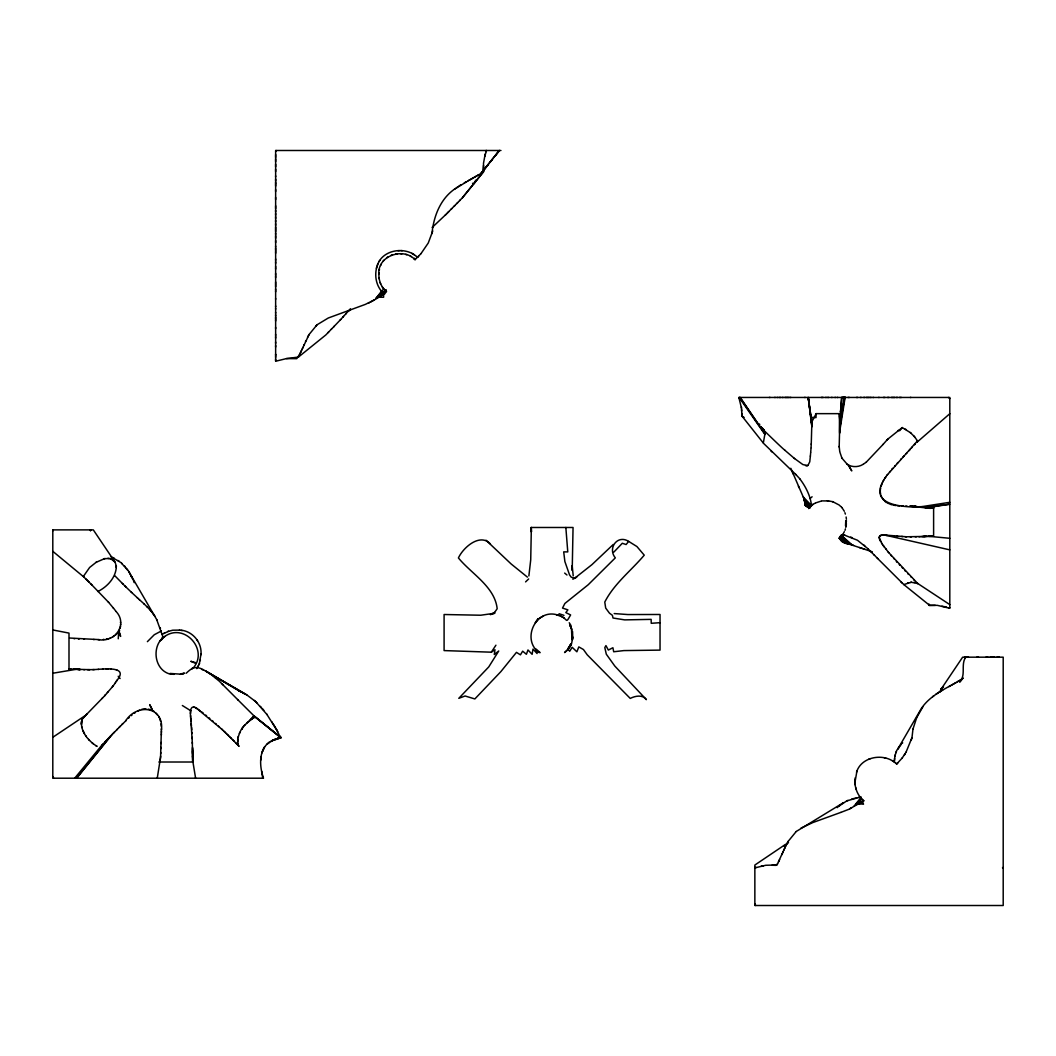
<?xml version="1.0" encoding="UTF-8"?>
<svg xmlns="http://www.w3.org/2000/svg" width="1056" height="1056" viewBox="0 0 1056 1056"><rect width="100%" height="100%" fill="white"/><g stroke="black" fill="none" stroke-linecap="round" stroke-linejoin="round"><path stroke-width="1.5" d="M192.562 750.922L192.68 762.01L158.822 762.01M275.629 231.568L275.642 227M275.629 215.134L275.642 213.484M275.629 208.6L275.629 205.788M275.629 161.568L275.629 158.849M275.629 157.423L275.629 154.532M275.629 221.971L275.642 220.255M275.642 186.094L275.629 183.493M839.599 417.476L839.626 413.648L839.744 431.244L845.117 397.452L843.467 397.452M275.642 189.605L275.629 191.506M275.629 321.024L275.629 319.796M275.629 291.812L275.642 291.1M275.642 288.974L275.642 290.387M275.629 267.419L275.642 266.587M275.642 261.809L275.642 263.3M275.642 258.958L275.642 260.383M275.629 246.721L275.642 246.035M275.629 328.693L275.629 327.294M275.629 319.15L275.642 317.104M275.629 306.768L275.642 305.976M275.642 281.952L275.642 286.81M275.642 275.972L275.642 277.688M275.642 273.385L275.642 275.114M275.642 240.596L275.642 242.603M275.642 235.752L275.642 238.22M275.629 199.531L275.629 197.393M275.629 171.574L275.629 169.198M275.629 166.782L275.629 164.234M157.252 778.206L160.565 757.271L161.423 728.706M275.642 345.55L275.629 347.028M275.629 343.292L275.629 342.012M275.629 338.118L275.642 336.653M275.642 334.343L275.642 335.478M275.642 314.873L275.642 315.955M840.101 413.648L816.037 413.648L816.024 417.569L811.417 417.397L811.708 422.875M840.074 421.133L839.85 428.498L843.929 397.452L845.605 397.452M161.462 732.494L161.462 731.254M275.642 182.173L275.629 183.15M275.642 253.242L275.642 252.12M275.642 250.734L275.629 251.447M275.642 312.325L275.642 313.157M839.731 421.951L839.692 432.274M275.629 357.284L275.629 356.308M894.59 760.703C893.534 766.234 895.118 750.724 897.6 749.364L921.307 708.55C929.702 696.089 943.404 689.713 956.023 682.572M894.604 759.62L894.551 758.419M275.629 179.797L275.642 179.137M191.044 721.486C190.014 713.526 188.813 700.511 199.967 710.807M275.642 298.518L275.642 299.257M839.586 417.133L839.626 413.648M799.656 478.632C805.451 486.182 810.454 495.739 811.417 505.177M190.648 716.668L190.661 715.664M811.747 426.994L811.774 425.634M811.76 426.307L811.246 444.22M839.758 423.007L839.19 447.058M116.318 566.346L115.157 562.294L93.311 529.874L52.8 529.874L52.8 778.206L263.512 778.206C259.406 766.471 258.403 750.407 269.306 742.012M162.743 636.372L156.697 619.582L128.476 571.032L121.004 562.637L110.603 556.512M740.256 397.452L764.98 433.937L764.042 430.254L760.03 426.809L761.02 427.165M160.763 752.466L160.723 753.614M161.396 734.989L161.436 733.748M840.074 421.648L839.744 431.244L839.758 423.667L839.771 430.558M97.984 639.632C115.804 642.893 127.895 623.792 116.002 611.424M160.855 748.651L160.908 747.318M262.733 778.206L261.69 771.263M839.626 433.316L839.467 414.731M161.119 743.596L161.159 742.434M160.618 756.096L160.037 762.01M571.956 639.672L571.534 629.416L569.725 624.452L571.811 629.468L569.857 624.65M845.526 525.822L845.764 520.595M923.116 507.197C901.639 507.25 863.518 505.586 887.568 474.461M811.272 443.903L811.048 447.691M116.239 567.468L116.332 565.831M120.635 624.796L120.661 624.083M810.388 455.968L809.754 461.828L807.866 465.538M190.476 713.605L190.687 710.609M811.008 448.312L810.718 452.113M118.246 638.788L118.642 632.24M200.97 654.733C202.211 642.259 192.139 630.392 179.467 630.089M201.023 653.875L199.267 664.066L196.825 668.646M572.867 637.045L571.428 644.266M846.41 523.723L845.816 527.432M116.899 680.486C130.324 664.594 99.581 669.676 92.77 669.623M840.048 418.136L839.744 422.638L841.711 397.452L845.249 397.452M116.318 566.372C116.107 577.46 107.342 586.753 97.904 591.505M765.006 433.488L763.303 443.124L796.145 474.83M260.66 760.346L261.162 756.558M192.68 762.01L192.311 742.302M839.81 425.396L844.747 397.452L841.711 397.452L840.484 412.025L840.998 408.791M255.209 701.25L246.866 694.954L205.445 670.93C196.112 665.227 192.535 667.22 186.16 673.266M162.756 636.61L161.713 639.421M810.361 456.152L810.691 452.456M237.745 739.266L237.679 741.946M431.983 233.548C433.646 216.229 440.497 198.33 455.638 188.377M906.048 752.176L911.988 737.629L912.965 729.102M414.322 259.367L414.559 258.245M370.788 301.99L384.292 294.136L386.522 291.614C380.952 287.153 378.312 279.8 378.985 272.778M855.254 777.744C853.908 786.284 857.089 795.3 863.755 800.844L848.786 809.332L840.946 812.368M415.008 259.75C404.158 247.183 377.467 255.341 378.853 274.006M120.463 626.947L120.556 626.234M376.847 266.878C374.048 276.421 376.543 287.773 384.529 294.162C382.285 293.7 380.16 294.875 378.431 296.195L382.549 292.116L375.857 298.478M379.289 270.31L379.447 269.069M880.361 490.433L880.308 491.568M846.199 525.967L846.318 525.228M839.85 427.112L844.483 397.452M414.388 258.707L415.127 259.631L421.014 253.612M880.493 489.284L880.664 488.176M528.871 575.929L530.719 559.878L531.353 527.485L573.052 527.485L572.207 570.385L572.194 565.712L573.223 575.876M484.757 156.407L486.526 150.493M485.192 154.031L483.503 163.284L483.49 171.864L462.475 197.683L447.374 213.008M741.497 408.197L738.857 397.452L949.806 397.452L949.806 608.296L937.358 605.352L929.61 605.352L903.804 584.575L911.275 582.252L917.73 583.559L888.386 552.248L881.813 543.497L879.16 537.306L880.374 535.498L884.281 534.956L949.806 549.872M894.881 756.149L895.132 754.987M81.734 720.509C79.886 731.24 88.466 741.127 97.099 746.394L96.083 745.84M120.318 627.686L120.16 628.36M81.563 721.327L81.325 723.743M119.592 630.511L119.447 631.092M912.991 729.01L916.648 717.776M191.954 668.448L193.301 667.907C208.982 649.744 184.061 621.971 164.274 636.781M199.267 664.066L199.505 663.221M200.178 660.713L200.402 659.881M845.42 528.884L845.024 530.336M238.036 737.378L238.3 736.402M810.625 506.484C812.42 505.534 804.725 503.224 804.25 500.069M881.179 486.05L882.328 483.054M432.762 230.96L428.261 242.999L420.988 253.638M911.209 740.23L911.988 737.629M377.296 265.518C382.193 249.506 405.148 246.048 416.764 256.7M856.522 772.2C861.036 757.258 881.562 753.166 893.521 761.521M939.827 692.234L941.028 689.172L943.523 686.902M376.385 268.237L377.758 264.158M856.97 770.84L855.03 782.021M895.963 752.743L896.452 751.542M965.752 657.175C961.013 663.604 965.224 673.794 961.369 679.404M52.8 530.957L53.222 529.874M275.629 151.576L276.052 150.493M380.635 265.531L381.084 264.37M810.52 506.695L809.609 507.817M810.203 507.382L808.579 508.556M916.674 717.697L922.852 706.834M373.85 300.115L365.482 304.339L328.284 318.001L317.011 324.812L309.065 334.541L300.221 353.258M754.855 867.913L765.719 865.273L777.005 864.983L785.07 847.387M251.539 719.162L255.13 716.998L237.587 699.534M261.862 752.928L263.894 748.229M784.463 848.8L785.453 846.569M302.399 348.559L302.914 347.384M782.404 853.459L781.876 854.647M782.668 852.839L783.288 851.453M303.758 345.457L304.062 344.771M783.882 850.133L784.186 849.46M305.514 341.444L305.87 340.679M301.092 351.384L301.528 350.447M785.083 847.348L788.264 841.249M300.868 351.886L299.851 354.037M882.737 482.09L883.7 480.269M888.162 438.834L902.246 427.574L910.483 432.696L914.47 436.669L917.466 440.854L916.714 442.477L949.806 413.714M239.435 733.379L239.91 732.376M262.456 751.291L264.607 746.711M779.618 859.571L778.536 861.841M811.338 505.349L803.603 497.521M779.064 860.719L778.708 861.472M119.262 676.553L118.536 677.794M500.953 150.493L275.642 150.493L275.642 361.231L286.493 358.591L296.789 358.67L300.023 353.681M286.493 358.591L298.386 357.073L299.31 355.159M810.282 507.17L804.698 501.824L805.754 506.154L809.833 507.698L805.134 504.121M82.223 719.096L81.906 719.73M298.373 357.113L325.855 334.924L331.558 329.01M784.278 846.397L788.502 842.516M777.586 863.782L776.015 865.352L771.989 865.247M483.542 165.37L482.988 172.194M785.849 845.684L786.271 844.879M906.074 752.136L902.101 758.155M83.318 576.523L89.628 567.468L96.584 561.964M195.994 663.485L190.806 661.294L196.324 662.838M198.066 666.362L198.475 665.597M843.256 533.663L842.49 534.943L842.899 534.323M843.612 532.99L844.338 531.67M307.547 337.286L309.065 334.541M787.261 843.071L787.776 842.147M569.105 647.684L571.019 644.239L569.118 647.5M569.197 647.42L571.032 644.186L568.577 648.503M570.86 644.318L567.851 648.912L569.699 651.262L572.141 647.275L576.88 651.803L578.807 646.906L583.44 649.532L587.215 654.799L630.234 698.412C635.224 695.904 642.616 694.36 646.404 699.653L614.83 666.085L606.302 654.192L604.811 647.605L605.933 645.586L608.335 650.06L612.902 647.737L613.694 651.763L623.872 650.588L660.04 650.113L660.04 614.486L627.898 614.552L614.196 613.576M897.6 749.364L901.27 744.335M904.226 755.344L905.071 753.905M840.814 535.735L841.526 535.168M117.19 680.077L116.318 681.358M570.913 644.464C571.56 646.945 558.452 657.796 568.247 649.48M811.774 425.264L808.223 397.452L811.681 422.162L816.156 413.648M884.73 478.553L885.878 476.85M567.851 648.912L570.53 644.622M379.038 261.624L379.804 260.423M115.196 683.126L116.596 680.922M252.872 718.331L254.272 716.153L250.879 719.624M115.447 682.73L112.873 686.308M494.512 612.44L490.406 614.605L494.868 613.219L480.757 615.226L444.088 614.513L444.088 650.588L491.317 652.186L495.924 645.203M788.291 841.223L796.184 831.534M241.639 729.287L242.312 728.297M82.619 718.489L102.485 698.056M463.003 196.918L462.475 197.683L483.701 171.442M494.591 612.44L497.178 608.731C494.815 586.7 471.596 573.976 458.41 557.951C463.28 547.364 480.018 532.778 490.42 543.932M90.46 530.732L91.054 529.874M385.915 290.096L383.209 294.07L386.087 290.413L384.582 289.872M739.121 398.31L739.728 397.452M840.616 536.026L840.391 536.316M839.705 537.095C837.949 538.375 843.77 543.906 847.361 543.721M887 475.266L917.466 440.854M839.23 538.322L841.434 535.194L844.153 535.115M253.876 717.737L254.707 716.575L280.949 737.774L270.785 741.246M241.613 729.326L243.738 726.383M941.384 688.816L940.936 689.41L962.636 657.175L1003.2 657.175L1003.2 905.507L754.855 905.507L754.855 865.049L785.756 844.206M245.322 724.508C239.593 729.511 235.924 740.771 238.656 745.919M860.772 797.768L854.093 806.071M105.191 695.204L113.19 685.885M383.09 261.228L383.843 260.251M839.942 536.778L846.476 543.457L845.183 543.101M468.323 180.668L481.219 173.316L499.277 150.493L480.955 173.461M488.374 164.446L481.232 173.329L483.49 171.864M490.406 161.911L492.452 159.377M495.502 155.562L499.58 150.493M899.012 747.358L898.234 748.295M76.718 778.206L110.326 736.309L126.337 720.258M959.891 681.872L962.927 678.124L961.976 679.021M76.388 778.206L112.438 734.131M891.898 469.141L892.544 468.362M959.812 681.938L962.927 678.124M107.382 692.498L108.174 691.574M475.372 180.259L476.414 180.616L473.854 183.744L472.547 183.308M660.04 622.684L651.235 623.291L651.143 619.37L624.69 619.885L613.021 618.011L612.401 615.318L609.47 613.18L605.695 608.084L604.771 602.078C614.117 583.651 631.079 570.742 644.239 555.166L636.913 546.533L628.676 541.411L626.102 544.54L622.301 543.272L613.866 552.077M902.246 427.574L899.672 430.703L898.154 430.426M889.469 472.111L890.102 471.346M104.636 695.798L105.455 694.874M866.158 462.277L883.212 444.272M883.04 444.457L887 439.969M249.902 720.377L253.849 715.744L280.724 737.326L272.092 740.56L280.724 737.326L280.21 736.283M892.373 760.663L896.755 763.937L902.418 757.786M112.121 687.179L112.847 686.334M105.085 695.336L102.089 698.478M811.153 505.626C807.404 509.89 811.47 507.698 805.754 506.154L805.24 504.53M162.492 638.048C151.457 648.331 154.876 670.6 170.557 674.19M349.76 309.527L350.46 308.735M895.237 465.485L894.617 466.145M385.994 290.255L382.549 294.136C384.067 288.631 389.136 292.472 384.424 289.951L383.935 288.935L381.546 291.086L376.2 298.148L377.203 297.238L383.605 297.238L383.605 293.304L384.292 294.136M897.23 463.228L897.917 462.475M348.374 311.098L349.061 310.319L340.072 320.179M110.352 736.283L101.336 745.813L74.699 778.206M342.791 317.209L343.49 316.444M345.602 314.081L346.302 313.315M315.784 326.159L316.958 324.852M340.692 319.506L333.656 326.872M102.023 745.048L102.709 744.295M906.286 453.631L906.919 452.945M911.684 447.784L912.41 447.005M908.992 450.701L910.325 449.262M914.496 444.774L915.314 443.929M86.948 713.975L81.972 719.453L81.431 724.706M334.303 326.212L331.386 329.182M902.682 742.83L902.128 743.411M119.341 727.069L120.028 726.343M117.256 729.274L116.596 729.96M459.73 200.614L460.416 199.888M104.782 742.104L105.481 741.378M191.809 668.633L192.733 668.501M862.58 548.552L848.641 543.998L840.536 536.118L839.19 538.23L842.675 541.992M849.961 544.223L841.196 535.286L851.836 544.619M327.98 332.666L328.693 331.927M811.087 505.705L812.869 504.398L809.186 508.094M904.187 455.875L902.761 457.34M159.958 640.939L164.208 636.821M538.666 618.592L535.273 622.71L538.085 618.565M107.554 739.226L108.253 738.5M456.931 203.544L457.644 202.805M418.704 256.106L417.635 257.149M897.904 762.815L897.006 763.699M113.111 733.445L114.497 732.046M266.838 744.374L273.583 739.781L280.54 737.867M900.61 459.532L901.336 458.806M445.896 214.5L432.656 227M446.648 213.734L445.196 215.2M446.622 213.761L448.826 211.556M147.391 641.665L154.282 634.735L161.396 630.96M244.53 725.3L251.526 719.123M122.1 724.258L122.786 723.558M451.004 209.405L451.77 208.652M116.807 633.864L115.698 634.841M886.802 440.167L888.347 438.662M454.001 206.461L454.753 205.735M247.078 722.753L247.962 721.882M879.833 535.907L879.16 537.306M525.584 581.896L528.66 578.952M161.462 730.013C164.102 706.042 136.607 703.256 125.598 720.958M839.758 805.411L838.9 806.164L846.806 800.87L861.062 796.871M432.881 226.789L432.115 227.489M896.861 763.831L895.99 763.382M128.436 718.265L129.162 717.605M613.259 544.474L591.928 564.656L575.81 577.355M837.197 807.655L838.055 806.903M162.426 638.128L164.868 636.451M866.369 462.106L863.28 464.257M131.353 715.638L131.947 715.136M85.034 715.704L52.8 737.286M932.62 696.722L933.768 695.825M113.863 636.134L112.596 636.926M842.569 803.286L843.546 802.613L796.224 831.494M454.542 189.156L469.088 180.259M935.933 694.307L939.919 691.574M456.707 187.625L457.763 186.886M474.619 181.856L476.414 180.616M386.628 257.756L387.644 257.057M134.416 713.196L135.247 712.642M248.939 721.129L254.707 716.575L280.949 737.774M458.858 186.12L460.706 184.906M491.317 652.186L494.987 649.77L494.287 654.509L498.736 650.998L488.743 666.93L458.792 698.333L465.089 695.996L474.857 698.94L500.848 671.642L516.463 652.357L520.436 654.852L522.654 651.182L526.403 654.284L527.974 649.968L532.118 654.311L532.99 649.11L537.082 653.532L536.118 649.097L540.131 652.621L538.784 652.423C520.872 638.735 536.672 607.094 558.69 615.358C568.933 618.776 564.881 624.862 570.61 614.948L565.831 612.599L567.89 609.853L562.518 608.071L564.881 603.464L588.232 584.734L615.318 557.858C607.358 548.222 617.483 534.204 628.676 541.411M95.977 562.386L104.465 558.677L109.322 558.505M482.46 172.524L481.219 173.316M957.422 681.767L961.66 679.232M960.775 679.787L960.076 680.209M161.172 640.121L161.621 639.593L160.961 640.24M812.104 496.782L810.058 498.538M959.27 680.684L953.7 683.918M933.61 508.372L921.914 506.999M475.372 176.708L474.448 177.25M478.698 174.794L477.734 175.349M477.272 175.613L475.873 176.418M801.016 828.102L812.816 822.571L840.866 812.394M950.77 685.582L948.922 686.611M940.883 691.033L942.691 689.99M473.92 177.566L471.557 178.9M951.416 685.225L953.132 684.248M464.336 182.82L466.026 181.87M849.922 808.711L851.624 807.774M162.149 634.313L168.538 631.29M812.222 504.755L814.915 503.29M572.84 579.229L576.721 577.117L574.306 578.226M470.95 179.256L469.696 179.929M163.825 633.402L164.578 632.993M539.84 617.945L543.365 616.044M815.522 502.96L821.212 501.085M863.042 464.389C858.29 467.399 851.743 467.359 847.084 464.27M949.133 608.045L949.806 607.688M1003.2 867.412L1002.527 867.768L1003.2 868.006M137.755 711.058L139.59 710.186M806.494 506.101L805.477 505.454M109.877 638.18L110.55 637.877M847.968 800.435L846.806 800.87M368.412 303.098L369.56 302.65M851.519 799.207L852.562 798.838M276.923 738.712L280.724 737.326M390.971 255.367L392.146 254.958M868.864 759.145L870.21 758.683M880.506 535.471L882.42 535.022M855.901 798.006L856.878 797.702M347.662 311.032L350.368 310.187M278.705 738.302L280.883 737.616M181.368 674.19L183.797 673.53M180.378 674.362L184.048 673.411M167.693 631.514L172.722 630.208L179.639 630.102M103.871 558.848L105.046 558.558M141.557 709.421L143.616 708.946M761.059 866.342L763.409 865.801M107.699 638.788L108.438 638.616M854.713 798.296L853.657 798.521M907.592 583.044L908.556 582.833M107.012 638.92L106.313 639.065M184.562 673.094L179.678 674.098L170.003 673.451M910.496 582.424L911.434 582.252M52.8 673.24L76.23 669.306L89.76 669.662M920.66 506.827L949.806 502.3M927.986 507.976L926.772 507.791L949.806 504.2L924.343 507.408M859.03 797.174L859.742 797.056M395.762 254.074L396.99 253.902M807.629 465.577L802.864 464.561L794.138 458.251M807.484 465.59L806.692 465.67M102.551 669.28L103.264 669.214M111.223 668.95L110.51 668.95M883.318 534.917L906.484 536.778L931.326 536.29M103.25 639.434L104.003 639.355M107.672 668.936L108.385 668.936M106.854 669.016L106.207 669.055M98.036 669.438L98.776 669.412M921.413 536.646L926.376 536.369M849.367 397.452L848.008 397.452M923.894 536.461L925.135 536.395M94.274 669.583L89.311 669.662M398.006 250.734L399.432 250.681M922.654 536.554L932.567 536.276M754.855 867.504L756.215 867.464M821.938 500.9L828.696 500.94M107.844 558.347L111.131 558.901L115.157 562.294M88.955 669.676L87.503 669.702M144.751 708.814L145.873 708.774M99.488 639.632L69.564 638.022M926.772 507.791L933.61 507.632L925.558 507.606M804.527 397.452L805.306 397.452M915.196 536.778L916.436 536.765M910.972 397.452L910.259 397.452M915.658 506.062L910.76 506.128L912.001 506.167M918.918 536.752L920.172 536.738M778.906 397.452L780.793 397.452M786.034 397.452L787.354 397.452M73.55 669.174L76.23 669.306M777.718 397.452L776.992 397.452M783.275 397.452L782.047 397.452M821.238 397.452L822.004 397.452M822.4 397.452L823.192 397.452M825.568 397.452L826.36 397.452M827.548 397.452L828.736 397.452M831.455 397.452L832.207 397.452M834.847 397.452L835.6 397.452M837.118 397.452L837.87 397.452M863.61 397.452L864.917 397.452M894.986 397.452L891.356 397.452M860.231 397.452L861.313 397.452M897.547 397.452L896.28 397.452M856.442 397.452L857.736 397.452M901.349 397.452L899.395 397.452M863.518 800.818L857.657 802.877L861.775 798.785L855.835 804.408L862.831 803.92L862.831 799.986L863.755 800.844M872.863 397.452L873.655 397.452M883.357 397.452L885.007 397.452M866.25 397.452L869.075 397.452M869.801 397.452L871.292 397.452M887.502 397.452L889.033 397.452M967.534 657.175L968.51 657.175M964.524 657.175L965.342 658.244M935.26 605.352L929.214 605.444L928.99 604.085M994.66 657.175L990.172 657.175M878.486 397.452L879.265 397.452M919.433 506.695L922.588 506.695M965.633 657.175L966.57 657.175M976.84 657.175L978.503 657.175M985.987 657.175L987.98 657.175M996.956 657.175L999.346 657.175M787.723 397.452L788.819 397.452M789.664 397.452L790.984 397.452M769.23 397.452L770.141 397.452M774.523 397.452L775.381 397.452M784.793 397.452L785.717 397.452M910.219 536.857L911.46 536.857M70.976 669.174L68.996 668.95L79.979 669.504L79.292 669.464M901.507 536.501L902.748 536.58M83.78 669.715L84.493 669.728M805.57 465.643L806.414 465.67M905.784 506.075L907.025 506.114M83.714 639.21L84.454 639.236M93.469 639.527L94.222 639.553M902.062 505.943L903.302 505.982M899.567 505.877L897.085 505.692M896.584 536.356L897.811 536.422M400.858 250.615L402.283 250.681M400.726 253.757L401.966 253.81M79.134 639.038L78.461 638.999M905.243 536.725L906.484 536.778M79.226 669.464L77.722 669.385L80.731 669.544M916.964 506.497L914.483 506.299M73.96 638.682L74.712 638.735M892.94 536.092L894.142 536.21M843.493 535.062L844.866 535.207M889.469 535.748L891.752 536.012M909.52 506.114L930.402 508.372M887.304 535.511L885.284 535.194M914.047 582.318L914.892 582.437M827.27 500.729L827.957 500.808M895.844 505.547L893.336 505.138M949.806 538.296L928.805 536.316L933.61 536.118L933.61 506.722M174.148 674.335L170.478 673.768L173.606 674.335M844.47 535.141L857.419 540.223L867.372 548.236M849.618 544.17L847.07 543.629M884.334 757.825L885.746 758.063M784.885 450.265C780.199 446.503 757.297 423.76 760.241 427.02M941.926 606.184L946.651 607.134M829.435 501.085L832.854 501.719L839.058 504.979M556.565 615.054L559.284 615.556M181.342 630.419L182.186 630.577M148.196 709.13L150.533 709.751M52.8 629.957L68.996 633.098L68.996 669.174M405.649 254.417L406.85 254.72M761.812 427.588L760.452 427.244L739.873 397.452M892.188 504.86L889.812 504.148M832.392 501.626L833.118 501.838M110.286 558.677L111.184 558.941M872.296 551.866L861.538 548.209M863.636 548.909L864.864 549.318M193.71 707.15L194.41 707.454M859.505 547.536L860.508 547.866M559.073 613.721L563.957 615.358M841.434 541.015L853.657 545.345M574.108 578.226L571.164 577.117L569.554 574.926L564.868 561.515L563.706 551.866L567.772 551.905L565.844 527.485M850.7 537.082L852.06 537.636M203.399 670.058L202 669.491M844.193 542.758L842.028 540.078L844.945 543.035M758.815 423.892L759.792 424.327M560.551 616.123L564.353 617.839M887.555 503.105L888.677 503.62M241.52 692.366L205.445 670.93M242.84 692.987L244.24 693.66M206.092 671.326L246.866 694.954M112.702 557.462L114.272 558.281M743.675 417.252L742.104 416.434L741.893 414.797M743.873 417.358L741.972 416.064L741.814 413.398M411.312 256.621L410.309 256.12M411.88 253.334L414.295 254.839M416.579 256.568L417.661 257.136M238.445 690.637L239.474 691.165M905.296 429.145L906.312 429.686M190.634 710.675L182.358 705.514M152.816 710.609L153.912 711.242M195.928 708.246L196.72 708.708M116.239 669.742L117.124 670.296M841.843 458.04L847.361 464.442M386.39 291.35L386.087 290.413M208.758 672.646L219.226 681.107L238.009 699.943M949.806 604.613L916.463 582.648L917.69 583.532M198.29 709.698L222.565 729.854M119.196 561.317L118.021 560.498M202.396 712.562L203.267 713.196M762.419 428.208L762.973 428.881L760.03 426.809L764.188 430.703M527.419 577.13L511.157 563.983L486.024 540.223M111.976 559.363L113.758 560.63M910.206 432.498L911.156 433.369M201.604 711.982L202.396 712.549M840.932 536.58L848.311 543.946L846.278 541.886M794.587 458.594L784.727 450.133M205.748 715.123L206.567 715.77M948.42 397.452L949.806 398.561M886.406 502.616L884.558 500.993M92.176 742.936L93.126 743.714M762.973 428.881L760.637 426.941L762.564 428.683M52.8 551.324L83.648 576.84L91.978 585.011M805.279 504.715L809.279 508.042M564.656 573.078L566.98 575.005M863.518 544.79L864.838 545.926M214.856 677.213L216.176 678.348M209.009 717.816L209.788 718.476M762.445 428.604L760.241 426.73L764.042 430.254M212.243 720.601L213.048 721.288M861.326 802.124L863.57 804.052M839.626 505.481L841.315 506.972M841.83 507.421L842.305 508.094L841.909 507.514M239.092 746.315L232.927 740.005M144.263 604.072L139.26 599.518M215.464 723.426L216.269 724.139M218.5 726.132L219.463 727.003M137.188 597.63L139.511 599.755M131.234 592.112L137.65 598.052M221.483 728.864L231.502 738.593M256.027 702.002L267.049 714.608M254.351 700.458L256.859 702.781M122.232 563.825L121.585 563.218M143.814 603.649L147.286 607.055M224.136 731.359L225.667 732.798M131.657 592.522L125.44 586.502M877.272 558.136L903.791 584.575M108.636 602.369L91.08 584.14M846.463 541.926L848.641 543.998M155.628 712.958L157.265 714.806M85.932 578.992L89.338 582.437M236.861 744.044L235.554 742.738M868.375 549.16L867.887 548.698L874.487 555.298M902.141 582.991L900.755 581.632M870.764 551.496L871.728 552.446M222.103 683.918L223.067 684.856M125.862 586.925L124.978 586.054M771.025 451.018L771.91 451.889M122.364 583.44L125.004 586.067M114.668 575.573L123.235 584.311M228.624 735.728L227.146 734.263M907.83 573.672L908.556 574.411M910.8 576.589L911.539 577.328M877.708 558.571L874.051 554.849M230.142 737.233L234.274 741.378M795.709 474.382L799.788 478.777M124.318 565.765L124.978 566.452M147.022 606.778L150.216 610.157M905.612 571.388L904.926 570.662M899.237 564.524L899.963 565.277M790.812 468.283L803.788 498.234L810.942 505.89M913.836 436.036L914.641 436.907M913.704 579.572L914.404 580.325M902.128 567.56L902.84 568.326M893.6 558.215L894.326 559.033M260.396 706.372L261.017 707.058M89.456 740.375L88.612 739.424M896.32 561.488L897.019 562.28M890.789 555.126L891.475 555.918M150.995 611.054L153.727 614.552M151.127 611.2L150.229 610.183M108.266 601.946L113.454 608.137M262.244 708.404L263.828 710.332M763.264 429.211L764.003 430.096M841.434 540.698L842.279 541.715M118.219 676.276L120.094 678.533M884.308 547.034L883.12 545.45M888.109 551.892L888.769 552.697M883.674 500.135L882.314 498.155M741.972 416.064L763.092 442.754M115.685 610.936L113.111 607.688M126.271 568.22L127.71 570.055M885.575 548.618L886.195 549.424M84.084 577.249L83.648 576.84M153.331 613.998L154.955 616.321M382.351 287.047L382.998 287.958M739.121 397.452L764.94 434.504M85.642 735.596L86.328 736.573M266.627 713.988L277.174 730.752M881.654 497.152L880.757 495.026M271.92 721.921L272.474 722.779M842.701 508.728L844.312 511.276M569.224 622.736L570.979 625.508M197.063 639.949L197.525 640.675M881.549 543.048L882.037 543.827M274.243 725.644L276.698 729.868M273.253 724.033L274.006 725.248M129.136 572.101L133.109 579.968M848.509 465.472L851.756 470.897L848.219 464.574M880.585 541.464L879.846 539.986M84.48 733.577L82.962 730.541M277.345 731.042L280.487 737.761M277.662 731.623L276.844 730.158M158.743 716.786L159.324 717.869M131.063 575.744L131.71 576.972M151.985 709.012L149.688 704.642L152.209 709.922M754.855 903.844L755.687 905.507M52.8 776.543L53.632 778.206M238.115 744.295L237.89 743.556M792.449 472.428L793.148 473.88M929.24 604.586L929.61 605.352M841.988 458.33L839.797 451.862M156.71 619.608L156.988 620.268M160.472 628.346L160.195 627.673M798.402 486.13L798.996 487.634M133.61 581.156L134.218 582.648M380.173 282.586L380.609 283.747M159.786 719.03L160.604 721.354M119.209 632.346L120.608 636.412L118.734 630.458M805.332 504.913L805.754 506.154L803.392 496.822M844.892 512.662L845.368 514.087M879.503 539.273L879.186 537.9M90.196 529.874L90.42 530.6M803.788 498.234L804.17 499.739M855.716 787.684L856.086 789.07M803.867 498.604L804.065 499.343M804.342 500.438L804.619 501.521M81.629 726.568L81.88 727.531M839.692 451.189L839.19 446.384M880.44 492.677L880.612 493.852M192.773 760.954L195.598 778.206M811.655 421.133L808.223 397.452L811.774 425.964M846.12 516.991L846.41 519.235M572.392 631.396L572.497 639.448L572.431 631.33M161 723.822L161.278 726.29M190.898 720.126L192.364 743.543M191.479 726.185L191.242 723.73M120.476 622.063L120.542 622.736M379.104 277.741L379.21 278.863M190.74 717.816L190.832 718.964M855.122 783.446L855.215 784.872M191.624 727.412L191.796 729.881M741.589 409.636L741.814 413.53M741.431 406.982L741.668 410.942M191.981 733.524L191.928 732.362M192.548 747.199L192.707 759.713M811.562 419.76L811.681 422.162M839.612 417.82L839.639 418.506M811.536 419.417L811.721 423.205M811.47 418.387L811.76 424.921M486.077 150.493L486.116 151.562M192.218 737.326L192.245 738.566M275.629 175.864L275.642 176.708M275.629 180.259L275.642 181.038M275.629 354.182L275.642 354.882M192.575 755.99L192.575 757.231M275.642 250.048L275.629 247.856M839.784 424.354L839.797 429.871M275.629 268.237L275.642 269.069M275.629 308.431L275.642 309.131M275.629 359.119L275.642 360.822M192.562 753.496L192.562 748.519M839.771 424.01L839.784 430.214M275.629 210.21L275.642 211.847M275.629 216.81L275.642 218.526M275.629 223.674L275.642 225.35M275.629 233.02L275.642 234.445M275.616 355.555A23.298 18.757 76.7 0 1 275.616 354.869M846.344 520.714L846.067 525.598L846.344 520.714M531.406 531.868L531.234 527.485L531.406 531.868"/></g></svg>
